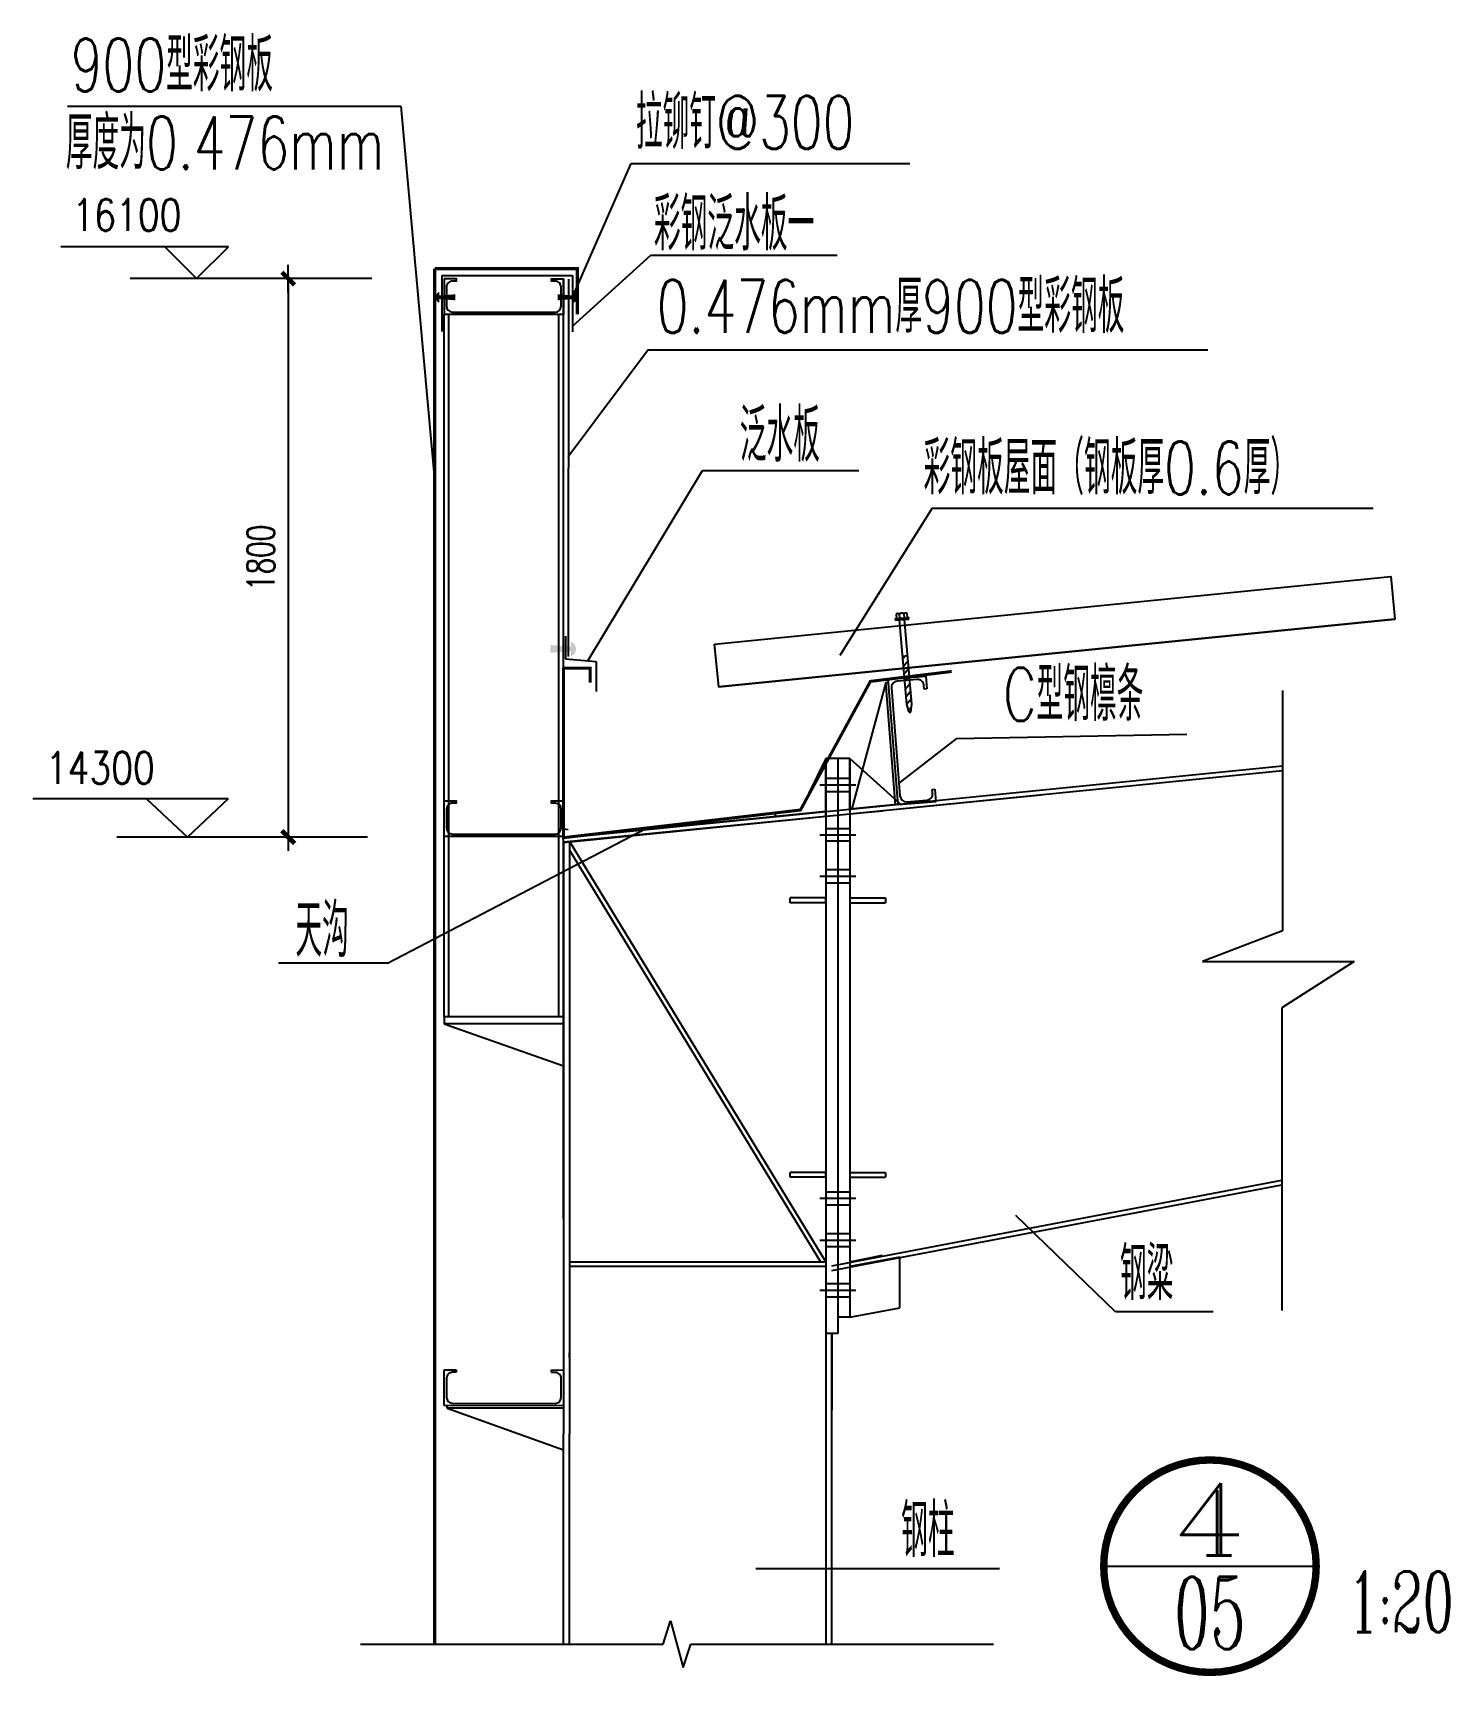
# Model space of a CAD drawing. Extents: x -518586 to 1253874, y -62343 to 661177.
# Drawn here: x 1167753 to 1183221, y -41701 to -23752 of the extents above; entities that cross this region are included whole.
import ezdxf
from ezdxf.enums import TextEntityAlignment as Align

# ---------------------------------------------------------------- set-up
doc = ezdxf.new("R2010")
doc.units = 0
doc.header["$LTSCALE"] = 1000
doc.header["$MEASUREMENT"] = 0
doc.linetypes.add('30', pattern=[0])
for name, color, linetype in [('AXIS', 3, 'Continuous'), ('BEAM', 7, 'Continuous'), ('DIM', 3, 'Continuous'), ('J', 4, 'Continuous'), ('killer_tk0.0000', 1, 'Continuous'), ('killer_tk3.0000', 1, 'Continuous'), ('OTHER', 31, 'Continuous'), ('PANNEL', 7, 'Continuous'), ('PUB_DIM', 3, 'Continuous'), ('PUB_TEXT', 7, 'Continuous'), ('TDB_文字', 3, 'Continuous'), ('尺寸线', 3, 'Continuous')]:
    doc.layers.add(name, color=color, linetype=linetype)
doc.styles.add('_ROMANC', font='ROMANC.shx', dxfattribs={"width": 0.6})
doc.styles.add('_TCH_DIM', font='SIMPLEX', dxfattribs={"bigfont": 'GBCBIG'})
doc.styles.add('COMP', font='COMPLEX', dxfattribs={"bigfont": 'hztxt'})
doc.styles.add('DIM_FONT', font='SIMPLEX', dxfattribs={"width": 0.7, "bigfont": 'GBCBIG'})

# ---------------------------------------------------------------- blocks, each defined once
blk = doc.blocks.new('_DIMX')
blk.add_line((-150, 0), (150, 0))
at = {"const_width": 50}
blk.add_lwpolyline([(-70, -70), (70, 70)], dxfattribs=at)
blk = doc.blocks.new('A$C006D4F7D')
for p, q in [((54.22690003562457, 199.9612031417582), (0.0001488832349423319, 5.826739106851164e-05)), ((54.22690003562457, 199.9612031417582), (58.21416114975727, 200.2801840308912)), ((69.77721838076832, 5.5822238271885), (54.22690003562457, 199.9612031417582)), ((73.76447949489375, 5.901204716321445), (57.81543503834109, 205.264260423568))]:
    blk.add_line(p, q)
at = {"layer": 'J'}
blk.add_lwpolyline([(128.4697019809355, 24.32235106365442), (127.991230647207, 30.30324273488986), (131.9784917613761, 30.62222362402281), (133.5733962070117, 10.68591805327196), (73.76447949489739, 5.901204716321445), (57.81543503834473, 205.264260423568), (117.6243517505172, 210.048973760533), (119.2192561961965, 190.1126681898404), (115.2319950820238, 189.7936873006784), (114.7535237483571, 195.774578971841, 0.4142135623745476), (103.9879187401748, 204.945279534435), (72.08982982696762, 202.393432421386, 0.4142135623731111), (62.91912926442456, 191.6278274131855), (76.63530749711572, 20.17559950492614, 0.4142135623729979), (87.40091250527985, 11.00489894244856), (119.2990014183742, 13.55674605549757, 0.414213562373138)], format="xyb", close=True, dxfattribs=at)
blk = doc.blocks.new('_INDEX2')
blk.add_line((-0.5, 0), (0.5, 0))
at = {"const_width": 0.035}
blk.add_lwpolyline([(-0.5, 0, 1), (0.5, 0, 1)], format="xyb", close=True, dxfattribs=at)
at = {"style": 'COMP'}
for tag, width, p, p2 in [('1', 2.333333333333333, (-0.17, 0.05), (0.17, 0.05)), ('-', 1.166666666666667, (-0.17, -0.39), (0.17, -0.39))]:
    blk.add_attdef(tag, text='', height=0.34, dxfattribs=dict(at, width=width)).set_placement(p, p2, align=Align.FIT)
blk = doc.blocks.new('0121')
at = {"ltscale": 20}
h = blk.add_hatch(color=256, dxfattribs=at)
edge = h.paths.add_edge_path()
edge.add_line((1172167.270963675, -26453.7204145916), (1172167.270963675, -26474.29440393636))
edge.add_line((1172167.270963675, -26474.29440393636), (1172253.748719669, -26467.84846876992))
edge.add_line((1172253.748719669, -26467.84846876992), (1172253.748719669, -26500.61572355649))
edge.add_line((1172253.748719669, -26500.61572355649), (1172167.270963675, -26494.16978839005))
edge.add_line((1172167.270963675, -26494.16978839005), (1172167.270963675, -26514.74377773388))
edge.add_ellipse((1172178.557951967, -26484.23209616228), major_axis=(32.53242718428369, 3.382951859253459e-06), ratio=0.9999999992091052, start_angle=110.30061272866939, end_angle=249.6993753552899, ccw=False)
h = blk.add_hatch(color=256, dxfattribs=at)
edge = h.paths.add_edge_path()
edge.add_line((1172899.23493775, -26453.7204145916), (1172899.23493775, -26474.29440393636))
edge.add_line((1172899.23493775, -26474.29440393636), (1172812.757181754, -26467.84846876992))
edge.add_line((1172812.757181754, -26467.84846876992), (1172812.757181754, -26500.61572355649))
edge.add_line((1172812.757181754, -26500.61572355649), (1172899.23493775, -26494.16978839005))
edge.add_line((1172899.23493775, -26494.16978839005), (1172899.23493775, -26514.74377773388))
edge.add_ellipse((1172887.947949459, -26484.23209616228), major_axis=(-32.53242718428373, 1.992036640986371e-15), ratio=0.9999999991978141, start_angle=110.300618684941, end_angle=249.699381315059)
h = blk.add_hatch(color=256, dxfattribs=at)
edge = h.paths.add_edge_path()
edge.add_line((1172885.694634419, -28364.87359653378), (1172885.694634419, -28391.6197826803))
edge.add_line((1172885.694634419, -28391.6197826803), (1172773.273551627, -28383.24006696569))
edge.add_line((1172773.273551627, -28383.24006696569), (1172773.273551627, -28425.83749818767))
edge.add_line((1172773.273551627, -28425.83749818767), (1172885.694634419, -28417.45778247213))
edge.add_line((1172885.694634419, -28417.45778247213), (1172885.694634419, -28444.20396862144))
edge.add_ellipse((1172871.02154964, -28404.53878257761), major_axis=(-42.2921553403139, 2.589647633327903e-15), ratio=0.9999999992095986, start_angle=110.3006186865855, end_angle=249.6993813134145)
for p, q in [((1172181.15626826, -26364.53645187209), (1172181.15626826, -26671.34989181405)), ((1172181.15626826, -26364.53645187209), (1172894.53211714, -26364.53645187209)), ((1172894.53211714, -26364.53645187209), (1172894.53211714, -26672.18004921044)), ((1174655.178756751, -28238.88877884916), (1174729.950944377, -28232.34665824717)), ((1174655.178756751, -28238.88877884916), (1174655.996521827, -28248.23530229519)), ((1174655.996521827, -28248.23530229519), (1174730.768709448, -28241.69318169414)), ((1174661.517311848, -28216.13788372895), (1174663.444602764, -28238.16556660703)), ((1174669.190606753, -28211.30979235901), (1174711.362661355, -28207.61998902413)), ((1174677.585752841, -28214.73199094518), (1174679.51304376, -28236.75967382605)), ((1174719.792593538, -28708.27681092231), (1174679.36283046, -28246.19088960683)), ((1174703.68936645, -28212.44808039314), (1174705.616657369, -28234.47576327214)), ((1174747.832163894, -28705.82351569051), (1174707.402400819, -28243.73759438063)), ((1174719.757807443, -28211.04218761215), (1174721.685098361, -28233.06987049023)), ((1174730.768709448, -28241.69318169414), (1174729.950944377, -28232.34665824717)), ((1172856.166835208, -28335.43100969645), (1172856.166835208, -28458.19190908002)), ((1174696.625209689, -28443.48866734526), (1174724.664780048, -28441.03537211998)), ((1172856.166835208, -28458.19190908002), (1173022.355058583, -28472.62508063542)), ((1173022.355058583, -28472.62508063542), (1173022.355058583, -28636.88206010556)), ((1174732.605240031, -28750.10843896179), (1174719.792593538, -28708.27681092231)), ((1174742.478619437, -28749.24457713275), (1174747.832163894, -28705.82351569703)), ((1174732.605240031, -28750.10843896179), (1174742.478619437, -28749.24457713275))]:
    blk.add_line(p, q, dxfattribs=at)
at = {"color": 0}
for p, q in [((1174697.822894819, -28457.17636262497), (1174710.313101814, -28442.2909523478)), ((1174701.436940011, -28498.48255080509), (1174727.02321514, -28467.98968524172)), ((1174705.050985204, -28539.7887389852), (1174730.637260332, -28509.29587342183)), ((1174708.665030396, -28581.09492716531), (1174734.251305525, -28550.60206160194)), ((1174712.27907559, -28622.40111534542), (1174737.865350719, -28591.90824978484)), ((1174715.893120781, -28663.70730352553), (1174741.47939591, -28633.21443796309)), ((1174719.507165974, -28705.01349170564), (1174745.093441102, -28674.52062614507)), ((1174729.219027073, -28739.05250715988), (1174746.235690348, -28718.77261792927))]:
    blk.add_line(p, q, dxfattribs=at)
for p, q in [((1172844.710057313, -29429.80168792012), (1172193.167158679, -29428.74702623638)), ((1172877.350236039, -29431.73199456057), (1172844.710235714, -29431.73199456057)), ((1172193.166483484, -30412.86269100534), (1172193.166483484, -30451.81523807405)), ((1172844.710057319, -30412.86269071384), (1172193.167158691, -30411.80802901054)), ((1172844.688964089, -30452.84353323432), (1172193.166483484, -30451.81523807405)), ((1172193.166483484, -30451.81523807405), (1172844.319832491, -30680.88354757114))]:
    blk.add_line(p, q)
at = {"ltscale": 20}
for centre, major_axis, ratio, start_param, end_param in [((1174669.551532341, -28215.434937338), (8.034220496283849, 0.7029463899133359), 0.5134468216455933, 2.529134679463141e-10, 3.141592653842706), ((1174690.637559644, -28213.59003567102), (13.05180560361711, 1.141969012698393), 0.3160593042463204, -1.624203151906478e-05, 3.141602236147762)]:
    blk.add_ellipse(centre, major_axis=major_axis, ratio=ratio, start_param=start_param, end_param=end_param, dxfattribs=at)
at = {"ltscale": 20, "extrusion": (0, 0, -0.9999999999999998)}
blk.add_ellipse((1174711.723586947, -28211.74513400218), major_axis=(8.034220495547103, 0.7029463876894487), ratio=0.5134468217147248, start_param=3.141592652797774, end_param=6.283185306387567, dxfattribs=at)
at = {"layer": 'AXIS', "color": 3}
for p, q in [((1171774.810366644, -26382.24375784083), (1171216.565331096, -26382.24375784083)), ((1171341.565331047, -26382.74375784176), (1171341.565331047, -29431.2319945615)), ((1171774.810366644, -29431.73199456057), (1171216.565331096, -29431.73199456057))]:
    blk.add_line(p, q, dxfattribs=at)
at = {"layer": 'AXIS'}
for p, q in [((1174440.992428684, -29148.86781269091), (1174245.529303015, -29148.86781269091)), ((1174440.992428684, -29422.51618840883), (1174245.529303015, -29422.51618840883)), ((1174440.992428684, -29647.29878274782), (1174245.529303015, -29647.29878274782)), ((1174440.992428684, -31406.46691236051), (1174245.529303015, -31406.46691236051)), ((1174440.992428684, -31634.50722545816), (1174245.529303015, -31634.50722545816)), ((1174440.992428684, -31908.15560117608), (1174245.529303015, -31908.15560117608))]:
    blk.add_line(p, q, dxfattribs=at)
at = {"layer": 'BEAM'}
for p, q in [((1172844.710235714, -31429.27094367018), (1172844.710235714, -26383.2984195404)), ((1172193.166483484, -30412.86269098765), (1172193.166483484, -26577.70713805093)), ((1172219.228233571, -30412.86269098765), (1172219.228233571, -26577.74932457379)), ((1172818.648485627, -30412.86269098765), (1172818.648485627, -26578.71961459483)), ((1172818.648485627, -30412.86269100534), (1172818.648485627, -26578.71961459483)), ((1172844.710235714, -31429.27094365249), (1172844.393837211, -26578.76128895732)), ((1173692.741316856, -28611.68934450822), (1177383.939829594, -28242.73274866177)), ((1173692.741316856, -28611.68934450822), (1173671.938033564, -28395.34264401405)), ((1172844.710235714, -29435.54706342577), (1176770.940324264, -29043.09770504537)), ((1172844.710235714, -29435.54706344253), (1176770.940324264, -29043.09770506213)), ((1172844.710235714, -29461.60881349409), (1176770.940324264, -29069.1594551137)), ((1172844.710235714, -29461.60881351086), (1176770.940324264, -29069.15945513046)), ((1174278.106490627, -29292.20743806718), (1174278.106490627, -29002.2704685569)), ((1174408.415241071, -29002.2704685569), (1174685.321335772, -29253.11481296422)), ((1174408.415241071, -29279.17656303255), (1174408.415241071, -29002.2704685569)), ((1172870.771985805, -29458.35109475313), (1175450.885244643, -29200.99131282757)), ((1174685.321335772, -29253.11481296422), (1174408.415241071, -29279.17656303255)), ((1174278.106490627, -29292.20743806718), (1172844.710235714, -29435.54706344253)), ((1172844.710235714, -29458.35109475313), (1174278.106490627, -29318.26918813738)), ((1174001.200395928, -29318.26918813738), (1174278.106490627, -29292.20743806718)), ((1174001.200395928, -29300.37275034527), (1174001.200395928, -29318.26918813738)), ((1174278.106490627, -29318.26918813738), (1174278.106490627, -29292.20743806718)), ((1174408.415241071, -29279.17656303255), (1174587.589772937, -29259.63025048154)), ((1174408.415241071, -29305.23831310088), (1174587.589772937, -29288.94971930853)), ((1172844.710235714, -29387.59032491001), (1172844.710235714, -29413.65207497834)), ((1172844.710235714, -29387.59032491001), (1172844.710235714, -29413.65207497834)), ((1172844.710235714, -29387.59032491001), (1172870.771985805, -29390.8480436696)), ((1172844.710235714, -29413.65207497834), (1172844.710235714, -29390.8480436696)), ((1172844.710235714, -29458.35109475313), (1172844.710235714, -32559.69935288245)), ((1172844.710235714, -31517.22935015114), (1172844.710235714, -29461.60881351086)), ((1172877.287423327, -29455.09337599634), (1172877.287423327, -32559.69935288245)), ((1174278.106490627, -31751.78510076425), (1172877.287423327, -29455.09337599634)), ((1174278.106490627, -31751.78510076425), (1172877.287423327, -29455.09337599634)), ((1172877.287423327, -29503.95915737248), (1174248.787021777, -31751.78510076425)), ((1172877.287423327, -29503.95915737248), (1174248.787021777, -31751.78510076425)), ((1174310.683678239, -31773.28024712543), (1176768.154992689, -31305.67105830705)), ((1174310.683678239, -31799.34199719375), (1176768.154992689, -31331.73280837259)), ((1172844.710235714, -31517.22935015114), (1172844.710235714, -32693.26582198369)), ((1172877.287423327, -31647.53810049279), (1172877.287423327, -32693.26582198369)), ((1172877.287423327, -31751.78510076425), (1174278.106490627, -31751.78510076425)), ((1172877.287423327, -31751.78510076425), (1174278.106490627, -31751.78510076425)), ((1174248.787021777, -31751.78510076425), (1174278.106490627, -31751.78510076425)), ((1174248.787021777, -31751.78510076425), (1174278.106490627, -31751.78510076425)), ((1174278.106490627, -31751.78510076425), (1174278.106490627, -31777.84685083444)), ((1174278.106490627, -31751.78510076425), (1174278.106490627, -31777.84685083444)), ((1174408.415241071, -31751.78510076425), (1174587.589772937, -31715.95019442181)), ((1174682.06361701, -31725.72335069592), (1174408.415241071, -31777.84685083444)), ((1174408.415241071, -31777.84685083444), (1174587.589772937, -31742.01194449014)), ((1174682.06361701, -32002.62944517343), (1174682.06361701, -31725.72335069592)), ((1174278.106490627, -31777.84685083444), (1172877.287423327, -31777.84685083444)), ((1174278.106490627, -31777.84685083444), (1172877.287423327, -31777.84685083444)), ((1174408.415241071, -31777.84685083444), (1174408.415241071, -32054.75294530916)), ((1174408.415241071, -32054.75294530916), (1174682.06361701, -32002.62944517343)), ((1174278.106490627, -32054.75294530916), (1174278.106490627, -32559.69935288245)), ((1174310.683678239, -32142.54374771344), (1174310.683678239, -32559.69935288245)), ((1174310.683678239, -33840.11597650277), (1174310.683678239, -32142.5437477153)), ((1172877.287423327, -32273.99792070559), (1172877.287423327, -32247.93617063726)), ((1172877.287423327, -32273.99792070559), (1172877.287423327, -32247.93617063726)), ((1172844.710235714, -33840.11597650277), (1172844.710235714, -32693.26582198369)), ((1172844.710235714, -33840.11597650277), (1172844.710235714, -32693.26582198369)), ((1172877.287423327, -33840.11597650277), (1172877.287423327, -32693.26582198369))]:
    blk.add_line(p, q, dxfattribs=at)
blk.add_lwpolyline([(1173669.943427596, -28378.24354515749), (1177363.495387696, -28009.05170866253), (1177383.939829594, -28242.73274866177), (1173692.741316856, -28611.68934450822)], close=True, dxfattribs=at)
at = {"layer": 'DIM'}
for p, q in [((1172844.710235714, -29429.69147560431), (1172193.166483484, -29429.69147560431)), ((1172844.710235714, -30412.86269100534), (1172193.166483484, -30412.86269100534))]:
    blk.add_line(p, q, dxfattribs=at)
at = {"layer": 'J', "color": 4}
blk.add_lwpolyline([(1172193.167337081, -26382.24375784083), (1172258.321626945, -26382.3492240092), (1172258.300533711, -26395.38008197083), (1172238.754246752, -26395.34844212013, 0.4142135623745476), (1172206.124368736, -26427.87285394187), (1172205.955622866, -26532.11971763952, 0.4142135623731111), (1172238.480034713, -26564.74959562963), (1172798.806927541, -26565.65660467616, 0.4142135623729979), (1172831.436805557, -26533.13219285628), (1172831.605551425, -26428.88532915863, 0.414213562373138), (1172799.081139577, -26396.25545116852), (1172779.534852617, -26396.22381131782), (1172779.555945853, -26383.19295335526), (1172844.710235714, -26383.29841952457)], format="xyb", dxfattribs=at)
blk.add_lwpolyline([(1172844.393837211, -26578.76128895732), (1172192.850938576, -26577.70662727265)], dxfattribs=at)
at = {"layer": 'J'}
blk.add_lwpolyline([(1172799.39735968, -29247.29585013131), (1172779.851072723, -29247.26421028061), (1172779.872165956, -29234.23335231806), (1172845.026455821, -29234.33881848643), (1172844.710057313, -29429.80168792012), (1172193.167158679, -29428.74702623638), (1172193.483557184, -29233.28415680269), (1172258.637847047, -29233.38962297107), (1172258.616753812, -29246.42048093455), (1172239.070466853, -29246.38884108292, 0.4142135623745476), (1172206.440588839, -29278.91325290373), (1172206.27184297, -29383.16011660232, 0.4142135623731111), (1172238.796254815, -29415.7899945915), (1172799.123147642, -29416.69700363989, 0.4142135623729979), (1172831.753025657, -29384.17259181908), (1172831.921771528, -29279.92572812049, 0.414213562373138)], format="xyb", close=True, dxfattribs=at)
at = {"layer": 'killer_tk0.0000', "color": 3, "const_width": 16.28859380580252}
for points in [[(1172841.61282799, -28509.29278327769), (1172990.533129138, -28509.29278327769), (1172990.533129138, -28588.77733215934)], [(1172845.019624363, -28509.29278327769), (1172845.019624363, -28509.29278327769), (1172845.019624363, -28509.29278327769), (1172845.019624363, -28509.29278327769), (1172844.710235714, -29435.54706344253), (1174138.986728644, -29284.26783780998), (1174520.759190573, -28581.76721708442), (1174964.754045821, -28527.63997191621), (1174964.754045821, -28527.63997191621)]]:
    blk.add_lwpolyline(points, dxfattribs=at)
at = {"layer": 'killer_tk3.0000', "color": 3, "linetype": '30', "ltscale": 0.02}
for p, q in [((1170136.873665523, -25439.80194562732), (1171955.899657095, -25439.80194562732)), ((1171955.899657095, -25439.80194562732), (1172141.384891152, -27499.13818501087)), ((1172894.53211714, -26482.67841806042), (1173214.363529595, -25753.9118884519)), ((1173214.363529595, -25753.9118884519), (1174736.281319684, -25753.9118884519)), ((1172894.53211714, -26641.95836681745), (1173322.262378215, -26254.18296679633)), ((1173322.262378215, -26254.18296679633), (1174339.277767529, -26254.18296679633)), ((1170975.674820486, -26382.24375784083), (1170477.544270738, -26382.24375784083)), ((1171026.040153901, -26382.24375784083), (1170527.909604155, -26382.24375784083)), ((1172872.374814057, -26385.79967396858), (1172870.709290765, -28445.39438992238)), ((1173306.942374468, -26771.82527506689), (1172871.232014526, -27356.30060326087)), ((1173306.942374468, -26771.82527506689), (1176364.434213102, -26771.82527506689)), ((1172978.380690575, -28468.80597971065), (1173603.725420446, -27430.80339498224)), ((1173603.725420446, -27430.80339498224), (1174457.22526705, -27430.80339498224)), ((1171883.950192821, -30120.6005388234), (1173301.189640198, -29382.19227317593)), ((1171883.950192821, -30120.6005388234), (1171288.268260275, -30120.6005388234))]:
    blk.add_line(p, q, dxfattribs=at)
at = {"layer": 'killer_tk3.0000', "color": 3, "linetype": '30'}
for p, q in [((1171798.928337194, -26382.24375784083), (1170955.797762403, -26382.24375784083)), ((1171798.928337194, -26382.24375784083), (1171443.238933224, -26382.24375784083)), ((1171013.182386522, -29224.04170296865), (1169947.073907829, -29224.04170296865)), ((1170568.251140928, -29224.04170296865), (1170790.716763726, -29431.73199456057)), ((1171013.182386522, -29224.04170296865), (1170790.716763726, -29431.73199456057)), ((1171469.086200414, -29431.73199456057), (1170405.872720269, -29431.73199456057))]:
    blk.add_line(p, q, dxfattribs=at)
at = {"layer": 'killer_tk3.0000', "color": 4, "linetype": '30'}
for p, q in [((1172193.167337081, -26382.24375784083), (1172192.850938576, -26577.70662727265)), ((1172844.710235714, -26383.29841952457), (1172844.393837211, -26578.76128895732))]:
    blk.add_line(p, q, dxfattribs=at)
at = {"layer": 'killer_tk3.0000', "color": 0, "linetype": '30'}
for p, q in [((1176770.940324264, -28630.94683123066), (1176770.940324264, -29943.30612710083)), ((1176770.940324264, -29943.30612710083), (1176334.526998341, -30111.48509245703)), ((1176334.526998341, -30111.48509245703), (1177162.951085683, -30111.48509245703)), ((1177162.951085683, -30111.48509245703), (1176768.154992689, -30363.75354049134)), ((1176768.154992689, -30363.75354049134), (1176768.154992689, -32017.29346059228)), ((1174343.260865851, -32142.5437477153), (1174278.106490627, -32142.54374771344)), ((1174278.106490627, -32559.69935288245), (1174278.106490627, -33840.11597650277))]:
    blk.add_line(p, q, dxfattribs=at)
at = {"layer": 'killer_tk3.0000', "color": 3, "linetype": '30', "ltscale": 0.02, "const_width": 17.37450005952269}
for points in [[(1172141.384891152, -26327.94248874171), (1172920.170079007, -26327.94248874171), (1172920.170079007, -26578.20581571071)], [(1172141.384891152, -26327.94248874171), (1172141.384891152, -33840.11597650277)]]:
    blk.add_lwpolyline(points, dxfattribs=at)
at = {"layer": 'OTHER'}
for p, q in [((1173388.976709321, -33840.11597650277), (1173429.51720946, -33712.70297616685)), ((1173429.51720946, -33712.70297616685), (1173499.015209696, -33967.52897683496)), ((1171735.387249291, -33840.11597650277), (1173388.976709321, -33840.11597650277)), ((1173499.015209696, -33967.52897683496), (1173539.555709837, -33840.11597650277)), ((1173539.555709837, -33840.11597650277), (1175193.145169867, -33840.11597650277))]:
    blk.add_line(p, q, dxfattribs=at)
at = {"layer": 'PANNEL'}
for p, q in [((1174278.106490627, -29002.2704685569), (1174138.986728644, -29284.26783780998)), ((1174278.106490627, -29002.2704685569), (1174278.106490627, -32054.75294530916)), ((1174343.260865851, -29002.2704685569), (1174278.106490627, -29002.2704685569)), ((1174343.260865851, -29002.2704685569), (1174343.260865851, -32142.5437477153)), ((1174343.260865851, -29002.2704685569), (1174343.260865851, -32054.75294530916)), ((1174408.415241071, -29002.2704685569), (1174343.260865851, -29002.2704685569)), ((1174408.415241071, -29002.2704685569), (1174408.415241071, -32054.75294530916)), ((1174408.415241071, -29113.03290634754), (1174278.106490627, -29113.03290634754)), ((1174408.415241071, -29184.70271903521), (1174278.106490627, -29184.70271903521)), ((1174408.415241071, -29386.68128206732), (1174278.106490627, -29386.68128206732)), ((1174408.415241071, -29455.09337599634), (1174278.106490627, -29455.09337599634)), ((1174408.415241071, -29611.46387640445), (1174278.106490627, -29611.46387640445)), ((1174408.415241071, -29683.13368909212), (1174278.106490627, -29683.13368909212)), ((1174082.643364957, -29790.6384081241), (1174082.643364957, -29764.57665805577)), ((1174278.106490627, -29764.57665805577), (1174082.643364957, -29764.57665805577)), ((1174278.106490627, -29790.6384081241), (1174082.643364957, -29790.6384081241)), ((1174278.106490627, -29790.6384081241), (1174278.106490627, -29764.57665805577)), ((1174408.415241071, -29764.57665805577), (1174408.415241071, -29790.6384081241)), ((1174408.415241071, -29764.57665805577), (1174603.878366743, -29764.57665805577)), ((1174408.415241071, -29790.6384081241), (1174603.878366743, -29790.6384081241)), ((1174603.878366743, -29764.57665805577), (1174603.878366743, -29790.6384081241)), ((1174082.643364957, -31289.18903705257), (1174082.643364957, -31263.12728698424)), ((1174278.106490627, -31263.12728698424), (1174082.643364957, -31263.12728698424)), ((1174278.106490627, -31289.18903705257), (1174082.643364957, -31289.18903705257)), ((1174278.106490627, -31289.18903705257), (1174278.106490627, -31263.12728698424)), ((1174408.415241071, -31263.12728698424), (1174408.415241071, -31289.18903705257)), ((1174408.415241071, -31263.12728698424), (1174603.878366743, -31263.12728698424)), ((1174408.415241071, -31289.18903705257), (1174603.878366743, -31289.18903705257)), ((1174603.878366743, -31263.12728698424), (1174603.878366743, -31289.18903705257)), ((1174408.415241071, -31370.63200601621), (1174278.106490627, -31370.63200601621)), ((1174408.415241071, -31442.30181870388), (1174278.106490627, -31442.30181870388)), ((1174408.415241071, -31598.67231911386), (1174278.106490627, -31598.67231911386)), ((1174408.415241071, -31670.34213180153), (1174278.106490627, -31670.34213180153)), ((1174408.415241071, -31872.32069483178), (1174278.106490627, -31872.32069483178)), ((1174408.415241071, -31943.99050751852), (1174278.106490627, -31943.99050751852)), ((1174408.415241071, -32054.75294530916), (1174343.260865851, -32054.75294530916))]:
    blk.add_line(p, q, dxfattribs=at)
at = {"layer": 'PUB_DIM'}
for p, q in [((1170841.082097141, -26208.49875738437), (1170100.253837969, -26208.49875738437)), ((1170667.337096548, -26208.49875738437), (1170841.082097141, -26382.24375784083)), ((1171014.827097738, -26208.49875738437), (1170667.337096548, -26208.49875738437)), ((1170841.082097141, -26382.24375784083), (1171014.827097738, -26208.49875738437)), ((1171297.736224494, -26382.24375784083), (1170530.328819433, -26382.24375784083))]:
    blk.add_line(p, q, dxfattribs=at)
at = {"layer": 'TDB_文字'}
for p, q in [((1174858.508926112, -27635.49413686676), (1174353.718472446, -28440.90343394189)), ((1174858.508926112, -27635.49413686676), (1177265.748140487, -27635.49413686676)), ((1174990.63089888, -28894.31246919336), (1174676.757003264, -29137.23094268015)), ((1174990.63089888, -28894.31246919336), (1176249.151914008, -28869.36566030665)), ((1175859.376551305, -32024.42065919901), (1175314.711676322, -31498.47235785949)), ((1176393.441556419, -32024.42065919901), (1175859.376551305, -32024.42065919901)), ((1175225.304144401, -33427.79205048515), (1173894.599153848, -33427.79205048515))]:
    blk.add_line(p, q, dxfattribs=at)
at = {"linetype": 'Continuous', "xscale": 3.440151011454873, "yscale": 3.440151009257534, "zscale": 3.440151005504242}
blk.add_blockref('A$C006D4F7D', (1174418.722385275, -29276.66820958408), dxfattribs=at)
at = {"linetype": 'Continuous', "xscale": 3.257718758386857, "yscale": 3.257718761142314, "zscale": 3.25771875521235, "rotation": 85.33333333862169}
blk.add_blockref('A$C006D4F7D', (1172844.319982219, -32779.05471928196), dxfattribs=at)
at = {"layer": 'AXIS', "color": 3, "xscale": 0.5, "yscale": 0.5, "zscale": 0.5}
for p, rotation in [((1171341.565331047, -26382.24375784083), 90), ((1171341.565331047, -29431.73199456057), 270)]:
    blk.add_blockref('_DIMX', p, dxfattribs=dict(at, rotation=rotation))
at = {"layer": 'PUB_TEXT'}
ref = blk.add_blockref('_INDEX2', (1176375.149194107, -33413.84253508656), dxfattribs=dict(at, xscale=1160.25000243308, yscale=1160.250002436806, zscale=1160.250002436524))
ref.add_attrib('1', '4', dxfattribs={"layer": '0', "height": 394.4850008284185, "style": 'COMP', "width": 1.312499999990247}).set_placement((1176177.906693699, -33355.83003496344), (1176572.391694524, -33355.83003496344), align=Align.FIT)
ref.add_attrib('-', '05', dxfattribs={"layer": '0', "height": 394.4850008284185, "style": 'COMP', "width": 0.6176470588189394}).set_placement((1176177.906693699, -33866.34003603656), (1176572.391694524, -33866.34003603656), align=Align.FIT)
at = {"style": '_ROMANC', "width": 0.6}
blk.add_text('1:20', height=331.50000069615, dxfattribs=at).set_placement((1177127.196343845, -33773.80771456717))
at = {"layer": 'AXIS', "color": 7, "insert": (1171191.565331106, -27906.9878762007), "char_height": 149.9999999396968, "attachment_point": 5, "rotation": 90, "style": 'DIM_FONT'}
blk.add_mtext('\\A1;1800', dxfattribs=at)
at = {"layer": 'PUB_DIM', "style": 'DIM_FONT', "width": 0.8000000012864683}
blk.add_text('16100', height=173.7450004555285, dxfattribs=at).set_placement((1170460.6275107, -26034.75375692884), align=Align.MIDDLE)
blk.add_text('14300', height=173.7450004555285, dxfattribs=at).set_placement((1170017.62920329, -29140.94696555065))
at = {"layer": 'PUB_TEXT', "style": '_TCH_DIM'}
for s, width, p in [('900型彩钢板', 0.6999999995175746, (1170153.478301912, -25359.8725893494)), ('拉铆钉@300', 0.6999999995175746, (1173239.997782143, -25673.98253217305)), ('厚度为0.476mm', 0.6999999995175746, (1170126.905669806, -25785.86632099061)), ('彩钢泛水板一', 0.6999999995175746, (1173338.870651223, -26228.5785917897)), ('0.476mm厚900型彩钢板', 0.6999999995175746, (1173354.227658715, -26678.73056007328)), ('泛水板', 0.6999999995175746, (1173807.67833337, -27382.3922313262)), ('彩钢板屋面（钢板厚0.6厚）', 0.6999999995175746, (1174811.499566338, -27560.60383697471)), ('C型钢檩条', 0.6999999995175746, (1175245.798565845, -28798.16320195852)), ('天沟', 0.6999999995175746, (1171380.897875987, -30086.18085491995)), ('钢粱', 0.7000000011256599, (1175883.734367836, -31960.39308730292)), ('钢柱', 0.6999999995175746, (1174688.882400606, -33363.76447858906))]:
    blk.add_text(s, height=289.5750007592142, dxfattribs=dict(at, width=width)).set_placement(p)

msp = doc.modelspace()

# ---------------------------------------------------------------- block references
at = {"layer": '尺寸线', "color": 0, "xscale": 2, "yscale": 2, "zscale": 2}
msp.add_blockref('0121', (-1172141.384891152, 26327.94248874171), dxfattribs=at)

doc.saveas('drawing.dxf')
